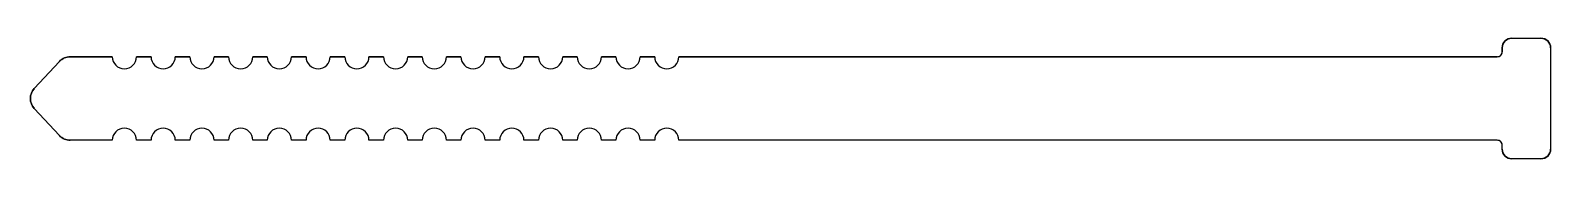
# Model space of a CAD drawing. Header units: millimetres. Extents: x -314 to 0, y -21 to 4.
import ezdxf

# ---------------------------------------------------------------- set-up
doc = ezdxf.new("R2010")
doc.units = ezdxf.units.MM
doc.layers.get('0').update_dxf_attribs({"linetype": 'CONTINUOUS'})

msp = doc.modelspace()

# ---------------------------------------------------------------- linework, layer by layer
for p, q in [((-8, 3.85), (-2, 3.85)), ((-300, 0), (-305.69, 0)), ((-10, 1.85), (-10, 1)), ((0, 1.85), (0, -19.15)), ((-307.89, -0.96), (-313.12, -6.61)), ((-297, 0), (-300, 0)), ((-289, 0), (-292, 0)), ((-281, 0), (-284, 0)), ((-273, 0), (-276, 0)), ((-265, 0), (-268, 0)), ((-257, 0), (-260, 0)), ((-249, 0), (-252, 0)), ((-241, 0), (-244, 0)), ((-233, 0), (-236, 0)), ((-225, 0), (-228, 0)), ((-217, 0), (-220, 0)), ((-209, 0), (-212, 0)), ((-201, 0), (-204, 0)), ((-193, 0), (-196, 0)), ((-185, 0), (-188, 0)), ((-11, 0), (-180, 0)), ((-307.89, -16.34), (-313.12, -10.69)), ((-300, -17.3), (-305.69, -17.3)), ((-297, -17.3), (-300, -17.3)), ((-289, -17.3), (-292, -17.3)), ((-281, -17.3), (-284, -17.3)), ((-273, -17.3), (-276, -17.3)), ((-265, -17.3), (-268, -17.3)), ((-257, -17.3), (-260, -17.3)), ((-249, -17.3), (-252, -17.3)), ((-241, -17.3), (-244, -17.3)), ((-233, -17.3), (-236, -17.3)), ((-225, -17.3), (-228, -17.3)), ((-217, -17.3), (-220, -17.3)), ((-209, -17.3), (-212, -17.3)), ((-201, -17.3), (-204, -17.3)), ((-193, -17.3), (-196, -17.3)), ((-185, -17.3), (-188, -17.3)), ((-11, -17.3), (-180, -17.3)), ((-10, -19.15), (-10, -18.3)), ((-2, -21.15), (-8, -21.15))]:
    msp.add_line(p, q)
msp.add_lwpolyline([(-305.69, 0), (-300, 0), (-297, 0, 1), (-292, 0), (-289, 0, 1), (-284, 0), (-281, 0, 1), (-276, 0), (-273, 0, 1), (-268, 0), (-265, 0, 1), (-260, 0), (-257, 0, 1), (-252, 0), (-249, 0, 1), (-244, 0), (-241, 0, 1), (-236, 0), (-233, 0, 1), (-228, 0), (-225, 0, 1), (-220, 0), (-217, 0, 1), (-212, 0), (-209, 0, 1), (-204, 0), (-201, 0, 1), (-196, 0), (-193, 0, 1), (-188, 0), (-185, 0, 1), (-180, 0), (-11, 0, 0.414214), (-10, 1), (-10, 1.85, -0.414214), (-8, 3.85), (-2, 3.85, -0.414214), (0, 1.85), (0, -19.15, -0.414214), (-2, -21.15), (-8, -21.15, -0.414214), (-10, -19.15), (-10, -18.3, 0.414214), (-11, -17.3), (-180, -17.3, 1), (-185, -17.3), (-188, -17.3, 1), (-193, -17.3), (-196, -17.3, 1), (-201, -17.3), (-204, -17.3, 1), (-209, -17.3), (-212, -17.3, 1), (-217, -17.3), (-220, -17.3, 1), (-225, -17.3), (-228, -17.3, 1), (-233, -17.3), (-236, -17.3, 1), (-241, -17.3), (-244, -17.3, 1), (-249, -17.3), (-252, -17.3, 1), (-257, -17.3), (-260, -17.3, 1), (-265, -17.3), (-268, -17.3, 1), (-273, -17.3), (-276, -17.3, 1), (-281, -17.3), (-284, -17.3, 1), (-289, -17.3), (-292, -17.3, 1), (-297, -17.3), (-300, -17.3), (-305.69, -17.3, -0.209073), (-307.89, -16.34), (-313.12, -10.69, -0.391537), (-313.12, -6.61), (-307.89, -0.96, -0.209073)], format="xyb", close=True)
for centre, radius, start, end in [((-8, 1.85), 2, 90, 180), ((-2, 1.85), 2, 0, 90), ((-305.69, -3), 3, 90, 137.2356), ((-11, 1), 1, 270, 360), ((-294.5, 0), 2.5, 180, 360), ((-286.5, 0), 2.5, 180, 360), ((-278.5, 0), 2.5, 180, 360), ((-270.5, 0), 2.5, 180, 360), ((-262.5, 0), 2.5, 180, 360), ((-254.5, 0), 2.5, 180, 360), ((-246.5, 0), 2.5, 180, 360), ((-238.5, 0), 2.5, 180, 360), ((-230.5, 0), 2.5, 180, 360), ((-222.5, 0), 2.5, 180, 360), ((-214.5, 0), 2.5, 180, 360), ((-206.5, 0), 2.5, 180, 360), ((-198.5, 0), 2.5, 180, 360), ((-190.5, 0), 2.5, 180, 360), ((-182.5, 0), 2.5, -180, 0), ((-310.91, -8.65), 3, 137.2356, 222.7644), ((-294.5, -17.3), 2.5, 0, 180), ((-286.5, -17.3), 2.5, 0, 180), ((-278.5, -17.3), 2.5, 0, 180), ((-270.5, -17.3), 2.5, 0, 180), ((-262.5, -17.3), 2.5, 0, 180), ((-254.5, -17.3), 2.5, 0, 180), ((-246.5, -17.3), 2.5, 0, 180), ((-238.5, -17.3), 2.5, 0, 180), ((-230.5, -17.3), 2.5, 0, 180), ((-222.5, -17.3), 2.5, 0, 180), ((-214.5, -17.3), 2.5, 0, 180), ((-206.5, -17.3), 2.5, 0, 180), ((-198.5, -17.3), 2.5, 0, 180), ((-190.5, -17.3), 2.5, 0, 180), ((-182.5, -17.3), 2.5, 0, 180), ((-305.69, -14.3), 3, 222.7644, 270), ((-11, -18.3), 1, 0, 90), ((-8, -19.15), 2, 180, 270), ((-2, -19.15), 2, 270, 360)]:
    msp.add_arc(centre, radius, start, end)

doc.saveas('drawing.dxf')
